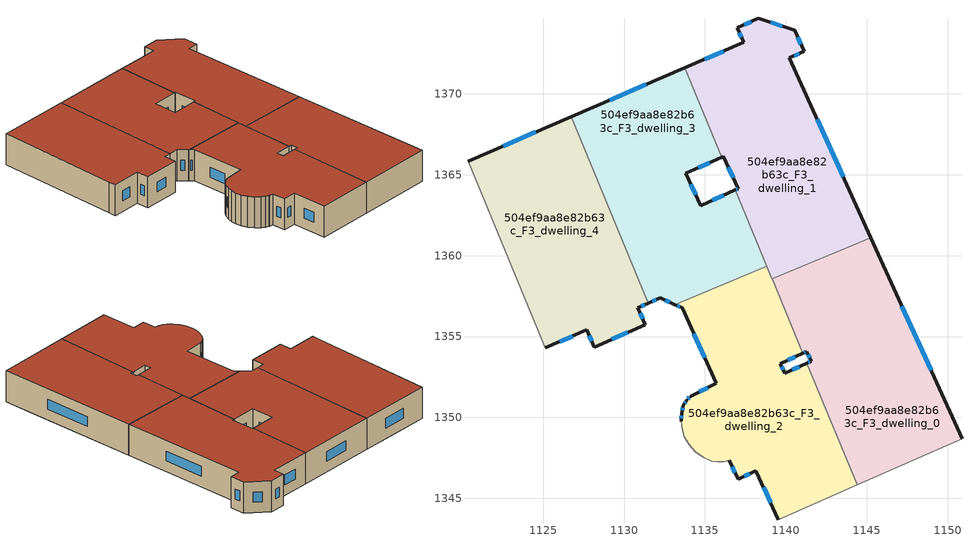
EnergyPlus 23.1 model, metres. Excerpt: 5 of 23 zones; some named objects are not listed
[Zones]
504ef9aa8e82b63c_F3_dwelling_0
 floor to 504ef9aa8e82b63c_F2_dwelling_4 (EU_floor_Construction): 1149.79,1351.12 1150.89,1348.69 1144.85,1346.03 1142.02,1351.62 1141.3,1353.36 1141.56,1353.48 1141.29,1354.07 1141.05,1353.96 1139.14,1358.58 1141.02,1359.36 z9
 floor to 504ef9aa8e82b63c_F2_dwelling_3 (EU_floor_Construction): 1142.02,1351.62 1144.85,1346.03 1144.41,1345.84 z9
 floor to 504ef9aa8e82b63c_F2_dwelling_5 (EU_floor_Construction): 1145.26,1361.11 1149.79,1351.12 1141.02,1359.36 z9
 wall outside (EU_wall_Construction): 1141.05,1353.96 1141.29,1354.07 1141.56,1353.48 1141.3,1353.36 / 1150.89,1348.69 1145.26,1361.11 z9:12
 wall adiabatic (EU_wall_Construction): 1144.41,1345.84 1150.89,1348.69 z9:12
 wall to 504ef9aa8e82b63c_F3_dwelling_2 (EU_wall_Construction): 1141.3,1353.36 1144.41,1345.84 / 1139.14,1358.58 1141.05,1353.96 z9:12
 wall to 504ef9aa8e82b63c_F3_dwelling_1 (EU_wall_Construction): 1145.26,1361.11 1139.14,1358.58 z9:12
 window (EU_Window_Construction): 1141.47,1353.44 1141.39,1353.4 / 1141.39,1353.87 1141.47,1353.68 / 1141.13,1353.99 1141.21,1354.03 / 1148.97,1352.92 1147.17,1356.88 z10.02:10.98
 roof outside (EU_roof_Construction): 1150.89,1348.69 1145.26,1361.11 1139.14,1358.58 1141.05,1353.96 1141.29,1354.07 1141.56,1353.48 1141.3,1353.36 1144.41,1345.84 z12
504ef9aa8e82b63c_F3_dwelling_1
 floor to 504ef9aa8e82b63c_F2_dwelling_0 (EU_floor_Construction): 1140.54,1373.92 1141.13,1372.63 1140.22,1372.21 1141.02,1370.44 1136.39,1365.6 1136.15,1366.13 1136.04,1366.09 1133.76,1371.61 1137.39,1373.17 1136.99,1374.09 1138.3,1374.66 z9
 floor to 504ef9aa8e82b63c_F2_dwelling_5 (EU_floor_Construction): 1141.02,1370.44 1145.26,1361.11 1141.41,1359.52 1136.88,1364.06 1137.05,1364.14 1136.39,1365.6 z9; 1137.42,1362.75 1136.88,1364.06 1141.41,1359.52 1141.02,1359.36 z9
 floor to 504ef9aa8e82b63c_F2_dwelling_4 (EU_floor_Construction): 1141.02,1359.36 1139.14,1358.58 1137.42,1362.75 z9
 wall outside (EU_wall_Construction): 1145.26,1361.11 1140.22,1372.21 1141.13,1372.63 1140.54,1373.92 1138.3,1374.66 1136.99,1374.09 1137.39,1373.17 1133.76,1371.61 / 1136.04,1366.09 1136.15,1366.13 1137.05,1364.14 1136.88,1364.06 z9:12
 wall to 504ef9aa8e82b63c_F3_dwelling_3 (EU_wall_Construction): 1133.76,1371.61 1136.04,1366.09 / 1136.88,1364.06 1138.83,1359.33 z9:12
 wall to 504ef9aa8e82b63c_F3_dwelling_2 (EU_wall_Construction): 1138.83,1359.33 1139.14,1358.58 z9:12
 window (EU_Window_Construction): 1140.93,1373.07 1140.74,1373.48 / 1140.53,1372.36 1140.82,1372.49 / 1143.54,1364.89 1141.93,1368.44 / 1136.99,1364.11 1136.94,1364.09 / 1136.45,1365.46 1136.74,1364.82 / 1136.16,1372.64 1134.99,1372.14 / 1137.13,1373.78 1137.25,1373.48 / 1137.85,1374.47 1137.43,1374.28 / 1139.78,1374.17 1139.06,1374.41 z10.02:10.98
 roof outside (EU_roof_Construction): 1145.26,1361.11 1140.22,1372.21 1141.13,1372.63 1140.54,1373.92 1138.3,1374.66 1136.99,1374.09 1137.39,1373.17 1133.76,1371.61 1136.04,1366.09 1136.15,1366.13 1137.05,1364.14 1136.88,1364.06 1139.14,1358.58 z12
504ef9aa8e82b63c_F3_dwelling_2
 floor to 504ef9aa8e82b63c_F2_dwelling_3 (EU_floor_Construction): 1138.24,1359.08 1140.88,1353.88 1139.65,1353.33 1139.92,1352.73 1141.17,1353.3 1142.02,1351.62 1144.41,1345.84 1139.52,1343.69 1138.15,1346.7 1137.04,1346.19 1136.57,1347.17 1136.56,1347.2 1136.49,1347.34 1136.17,1347.27 1136.13,1347.26 1135.77,1347.25 1135.41,1347.3 1134.88,1347.53 1134.41,1347.87 1134.02,1348.3 1133.73,1348.8 1133.59,1349.27 1133.53,1349.77 1133.55,1350.27 1133.67,1350.76 1133.87,1351.07 1134.11,1351.32 1135.58,1352.04 1135.61,1351.97 1135.96,1352.07 1136.37,1352.27 1136.38,1352.18 1136.53,1352.22 1136.01,1358.16 z9
 floor to 504ef9aa8e82b63c_F2_dwelling_4 (EU_floor_Construction): 1141.3,1353.36 1142.02,1351.62 1141.17,1353.3 z9; 1138.83,1359.33 1141.05,1353.96 1140.88,1353.88 1138.24,1359.08 z9
 floor to 504ef9aa8e82b63c_F2_dwelling_2 (EU_floor_Construction): 1136.01,1358.16 1136.53,1352.22 1136.38,1352.18 1136.37,1352.27 1135.96,1352.07 1135.61,1351.97 1135.58,1352.04 1135.71,1352.11 1133.59,1356.77 1133.14,1356.98 z9
 wall outside (EU_wall_Construction): 1141.3,1353.36 1139.92,1352.73 1139.65,1353.33 1141.05,1353.96 / 1136.49,1347.34 1137.04,1346.19 1138.15,1346.7 1139.53,1343.69 / 1133.14,1356.98 1133.59,1356.77 1135.71,1352.11 1134.11,1351.32 1133.87,1351.07 1133.67,1350.76 1133.55,1350.27 1133.53,1349.77 z9:12
 wall adiabatic (EU_wall_Construction): 1139.53,1343.69 1144.41,1345.84 / 1133.53,1349.77 1133.59,1349.27 1133.73,1348.8 1134.02,1348.3 1134.41,1347.87 1134.88,1347.53 1135.41,1347.3 1135.77,1347.25 1136.14,1347.26 1136.17,1347.27 1136.49,1347.34 z9:12
 wall to 504ef9aa8e82b63c_F3_dwelling_3 (EU_wall_Construction): 1138.83,1359.33 1133.14,1356.98 z9:12
 window (EU_Window_Construction): 1139.83,1352.93 1139.74,1353.12 / 1140.83,1353.15 1140.39,1352.95 / 1138.62,1345.68 1139.06,1344.71 / 1137.42,1346.37 1137.77,1346.53 / 1136.68,1346.95 1136.85,1346.58 / 1133.54,1350.1 1133.54,1349.94 / 1133.63,1350.6 1133.59,1350.44 / 1133.8,1350.96 1133.74,1350.87 / 1134.03,1351.23 1133.95,1351.15 / 1135.17,1351.84 1134.66,1351.59 / 1134.31,1355.18 1134.99,1353.69 / 1133.29,1356.91 1133.44,1356.84 / 1140.13,1353.54 1140.57,1353.74 z10.02:10.98
 roof outside (EU_roof_Construction): 1144.41,1345.84 1141.3,1353.36 1139.92,1352.73 1139.65,1353.33 1141.05,1353.96 1138.83,1359.33 1133.14,1356.98 1133.59,1356.77 1135.71,1352.11 1134.11,1351.32 1133.87,1351.07 1133.67,1350.76 1133.55,1350.27 1133.53,1349.77 1133.59,1349.27 1133.73,1348.8 1134.02,1348.3 1134.41,1347.87 1134.88,1347.53 1135.41,1347.3 1135.77,1347.25 1136.14,1347.26 1136.17,1347.27 1136.49,1347.34 1137.04,1346.19 1138.15,1346.7 1139.53,1343.69 z12
504ef9aa8e82b63c_F3_dwelling_3
 floor to 504ef9aa8e82b63c_F2_dwelling_0 (EU_floor_Construction): 1133.76,1371.61 1136.04,1366.09 1133.82,1365.08 1133.89,1364.95 1127.67,1366.29 1126.72,1368.58 z9
 floor to 504ef9aa8e82b63c_F2_dwelling_1 (EU_floor_Construction): 1133.89,1364.95 1134.38,1363.87 1129.95,1360.77 1127.67,1366.29 z9
 floor to 504ef9aa8e82b63c_F2_dwelling_4 (EU_floor_Construction): 1137.42,1362.75 1138.83,1359.33 1138.24,1359.08 1135.93,1363.63 1136.3,1363.8 z9
 floor to 504ef9aa8e82b63c_F2_dwelling_5 (EU_floor_Construction): 1136.88,1364.06 1137.42,1362.75 1136.3,1363.8 z9
 floor to 504ef9aa8e82b63c_F2_dwelling_3 (EU_floor_Construction): 1135.93,1363.63 1135.59,1362.83 1135.54,1363.46 z9; 1135.93,1363.63 1138.24,1359.08 1136.01,1358.16 1135.59,1362.83 z9
 floor to 504ef9aa8e82b63c_F2_dwelling_2 (EU_floor_Construction): 1135.54,1363.46 1135.59,1362.83 1133.14,1356.98 1132.24,1357.39 1131.48,1357.06 1129.95,1360.77 1134.38,1363.87 1134.73,1363.09 z9; 1135.59,1362.83 1136.01,1358.16 1133.14,1356.98 z9
 wall outside (EU_wall_Construction): 1136.88,1364.06 1134.73,1363.09 1133.82,1365.08 1136.04,1366.09 / 1131.48,1357.06 1132.24,1357.39 1133.14,1356.98 / 1133.76,1371.61 1126.72,1368.58 z9:12
 wall to 504ef9aa8e82b63c_F3_dwelling_4 (EU_wall_Construction): 1126.72,1368.58 1131.48,1357.06 z9:12
 window (EU_Window_Construction): 1136.15,1363.73 1135.46,1363.42 / 1132.54,1357.25 1132.83,1357.12 / 1131.74,1357.17 1131.98,1357.27 / 1131.36,1370.58 1129.12,1369.61 / 1134.58,1365.43 1135.29,1365.75 / 1134.42,1363.77 1134.13,1364.41 z10.02:10.98
 roof outside (EU_roof_Construction): 1138.83,1359.33 1136.88,1364.06 1134.73,1363.09 1133.82,1365.08 1136.04,1366.09 1133.76,1371.61 1126.72,1368.58 1131.48,1357.06 1132.24,1357.39 1133.14,1356.98 z12
504ef9aa8e82b63c_F3_dwelling_4
 floor to 504ef9aa8e82b63c_F2_dwelling_0 (EU_floor_Construction): 1126.79,1368.41 1127.67,1366.29 1123.67,1367.16 z9; 1126.72,1368.58 1126.79,1368.41 1123.67,1367.16 1123.51,1367.19 z9
 floor to 504ef9aa8e82b63c_F2_dwelling_2 (EU_floor_Construction): 1129.95,1360.77 1131.48,1357.06 1130.86,1356.78 1131.32,1355.73 1128.15,1354.35 1127.69,1355.41 1125.14,1354.29 1124.87,1354.9 1124.13,1356.69 z9
 floor to 504ef9aa8e82b63c_F2_dwelling_1 (EU_floor_Construction): 1127.67,1366.29 1129.95,1360.77 1124.13,1356.69 1120.35,1365.83 1123.67,1367.16 z9; 1123.67,1367.16 1120.35,1365.83 1123.51,1367.19 z9
 wall outside (EU_wall_Construction): 1125.14,1354.29 1127.69,1355.41 1128.15,1354.35 1131.32,1355.73 1130.86,1356.78 1131.48,1357.06 / 1126.72,1368.58 1120.35,1365.83 z9:12
 wall adiabatic (EU_wall_Construction): 1120.35,1365.83 1124.87,1354.9 1125.14,1354.29 z9:12
 window (EU_Window_Construction): 1127.85,1355.05 1128,1354.71 / 1126.01,1354.67 1126.83,1355.03 / 1124.56,1367.64 1122.52,1366.76 / 1131.07,1356.88 1131.27,1356.96 / 1131.16,1356.09 1131.01,1356.43 / 1129.23,1354.82 1130.24,1355.26 z10.02:10.98
 roof outside (EU_roof_Construction): 1131.32,1355.73 1130.86,1356.78 1131.48,1357.06 1126.72,1368.58 1120.35,1365.83 1124.87,1354.9 1125.14,1354.29 1127.69,1355.41 1128.15,1354.35 z12
[Building]
EU S2 Campaign: North Axis=0; Terrain=City; Solar Distribution=FullExterior
[Site:Location]
Vienna: Latitude=48; Longitude=16.5; Time Zone=1; Elevation=183
[SizingPeriod:WeatherFileDays]
AnnualSizingPeriod: Begin Month=1; Begin Day of Month=1; End Month=12; End Day of Month=31; Day of Week for Start Day=Monday; Use Weather File Daylight Saving Period=No; Use Weather File Rain and Snow Indicators=No
[MATERIAL]
EU_InternalMass_Material: Roughness=MediumRough; Thickness=0.1; Conductivity=1; Density=1800; Specific Heat=900; Thermal Absorptance=0.9; Solar Absorptance=0.7; Visible Absorptance=0.7
[MATERIAL:NOMASS] Roughness=MediumRough; Thermal Absorptance=0.9; Solar Absorptance=0.7; Visible Absorptance=0.7
Name | Thermal Resistance
EU_wall_NoMass | 0.942466
EU_roof_NoMass | 0.551687
EU_floor_NoMass | 0.66527
[WINDOWMATERIAL:SIMPLEGLAZINGSYSTEM]
EU_Window_SimpleGlazing: UFactor=2.03367; Solar Heat Gain Coefficient=0.65; Visible Transmittance=0.65
[CONSTRUCTION]
EU_wall_Construction: EU_wall_NoMass
EU_roof_Construction: EU_roof_NoMass
EU_floor_Construction: EU_floor_NoMass
EU_Window_Construction: EU_Window_SimpleGlazing
EU_InternalMass_Construction: EU_InternalMass_Material
[ZONE] Type=1; Multiplier=1; Ceiling Height=autocalculate; Floor Area=autocalculate; Part of Total Floor Area=Yes
Name | Volume
504ef9aa8e82b63c_F3_dwelling_0 | 280.986
504ef9aa8e82b63c_F3_dwelling_1 | 280.975
504ef9aa8e82b63c_F3_dwelling_2 | 285.697
504ef9aa8e82b63c_F3_dwelling_3 | 285.704
504ef9aa8e82b63c_F3_dwelling_4 | 271.501
[INTERNALMASS] Construction=EU_InternalMass_Construction
Name | Zone or ZoneList | Surface Area
504ef9aa8e82b63c_F3_dwelling_0_EU_InternalMass | 504ef9aa8e82b63c_F3_dwelling_0 | 93.663
504ef9aa8e82b63c_F3_dwelling_1_EU_InternalMass | 504ef9aa8e82b63c_F3_dwelling_1 | 93.6613
504ef9aa8e82b63c_F3_dwelling_2_EU_InternalMass | 504ef9aa8e82b63c_F3_dwelling_2 | 95.2335
504ef9aa8e82b63c_F3_dwelling_3_EU_InternalMass | 504ef9aa8e82b63c_F3_dwelling_3 | 95.2346
504ef9aa8e82b63c_F3_dwelling_4_EU_InternalMass | 504ef9aa8e82b63c_F3_dwelling_4 | 90.5011
[OTHEREQUIPMENT] Fuel Type=Electricity; Design Level Calculation Method=Watts/Area; Power per Zone Floor Area=1; Fraction Latent=0; Fraction Radiant=0; Fraction Lost=0; Carbon Dioxide Generation Rate=0; EndUse Subcategory=EU_Step8_InternalGains
Name | Zone or ZoneList or Space or SpaceList | Schedule
EU_Step8_InternalGain_504ef9aa8e82b63c_F3_dwelling_0_f000 | 504ef9aa8e82b63c_F3_dwelling_0 | EU_Step8_GainSchedule_504ef9aa8e82b63c_F3_dwelling_0_f000
EU_Step8_InternalGain_504ef9aa8e82b63c_F3_dwelling_1_f000 | 504ef9aa8e82b63c_F3_dwelling_1 | EU_Step8_GainSchedule_504ef9aa8e82b63c_F3_dwelling_1_f000
EU_Step8_InternalGain_504ef9aa8e82b63c_F3_dwelling_2_f000 | 504ef9aa8e82b63c_F3_dwelling_2 | EU_Step8_GainSchedule_504ef9aa8e82b63c_F3_dwelling_2_f000
EU_Step8_InternalGain_504ef9aa8e82b63c_F3_dwelling_3_f000 | 504ef9aa8e82b63c_F3_dwelling_3 | EU_Step8_GainSchedule_504ef9aa8e82b63c_F3_dwelling_3_f000
EU_Step8_InternalGain_504ef9aa8e82b63c_F3_dwelling_4_f000 | 504ef9aa8e82b63c_F3_dwelling_4 | EU_Step8_GainSchedule_504ef9aa8e82b63c_F3_dwelling_4_f000
[ZONEVENTILATION:DESIGNFLOWRATE] Schedule=EU_AlwaysOn; Design Flow Rate Calculation Method=AirChanges/Hour; Air Changes per Hour=0.530523; Ventilation Type=Natural; Fan Pressure Rise=0; Fan Total Efficiency=1; Constant Term Coefficient=1; Temperature Term Coefficient=0; Velocity Term Coefficient=0; Velocity Squared Term Coefficient=0; Minimum Indoor Temperature=-100; Maximum Indoor Temperature=100; Delta Temperature=-100; Minimum Outdoor Temperature=-100; Maximum Outdoor Temperature=100; Maximum Wind Speed=40
Name | Zone or ZoneList or Space or SpaceList
EU_ConstantAir_504ef9aa8e82b63c_F3_dwelling_0 | 504ef9aa8e82b63c_F3_dwelling_0
EU_ConstantAir_504ef9aa8e82b63c_F3_dwelling_1 | 504ef9aa8e82b63c_F3_dwelling_1
EU_ConstantAir_504ef9aa8e82b63c_F3_dwelling_2 | 504ef9aa8e82b63c_F3_dwelling_2
EU_ConstantAir_504ef9aa8e82b63c_F3_dwelling_3 | 504ef9aa8e82b63c_F3_dwelling_3
EU_ConstantAir_504ef9aa8e82b63c_F3_dwelling_4 | 504ef9aa8e82b63c_F3_dwelling_4
[HVACTEMPLATE:ZONE:IDEALLOADSAIRSYSTEM] System Availability Schedule=EU_AlwaysOn; Maximum Heating Supply Air Temperature=50; Minimum Cooling Supply Air Temperature=13; Maximum Heating Supply Air Humidity Ratio=0.0156; Minimum Cooling Supply Air Humidity Ratio=0.0077; Heating Limit=NoLimit; Cooling Limit=NoLimit; Heating Availability Schedule=EU_AlwaysOn; Cooling Availability Schedule=EU_CoolingOff; Dehumidification Control Type=ConstantSensibleHeatRatio; Cooling Sensible Heat Ratio=0.7; Dehumidification Setpoint=60; Humidification Control Type=None; Humidification Setpoint=30; Outdoor Air Method=None; Outdoor Air Flow Rate per Person=0.00944; Outdoor Air Flow Rate per Zone Floor Area=0; Outdoor Air Flow Rate per Zone=0; Demand Controlled Ventilation Type=None; Outdoor Air Economizer Type=NoEconomizer; Heat Recovery Type=None; Sensible Heat Recovery Effectiveness=0.7; Latent Heat Recovery Effectiveness=0.65
Name | Template Thermostat
504ef9aa8e82b63c_F3_dwelling_0 | EU_HeatOnly_504ef9aa8e82b63c_F3_dwelling_0
504ef9aa8e82b63c_F3_dwelling_1 | EU_HeatOnly_504ef9aa8e82b63c_F3_dwelling_1
504ef9aa8e82b63c_F3_dwelling_2 | EU_HeatOnly_504ef9aa8e82b63c_F3_dwelling_2
504ef9aa8e82b63c_F3_dwelling_3 | EU_HeatOnly_504ef9aa8e82b63c_F3_dwelling_3
504ef9aa8e82b63c_F3_dwelling_4 | EU_HeatOnly_504ef9aa8e82b63c_F3_dwelling_4
[SIZING:ZONE] Zone Cooling Design Supply Air Temperature Input Method=SupplyAirTemperature; Zone Cooling Design Supply Air Temperature=13; Zone Heating Design Supply Air Temperature Input Method=SupplyAirTemperature; Zone Heating Design Supply Air Temperature=50; Zone Cooling Design Supply Air Humidity Ratio=0.008; Zone Heating Design Supply Air Humidity Ratio=0.008; Cooling Design Air Flow Method=DesignDay; Cooling Design Air Flow Rate=0; Cooling Minimum Air Flow per Zone Floor Area=0.000762; Cooling Minimum Air Flow=0; Cooling Minimum Air Flow Fraction=0.2; Heating Design Air Flow Method=DesignDay; Heating Design Air Flow Rate=0; Heating Maximum Air Flow per Zone Floor Area=0.002032; Heating Maximum Air Flow=0.141576; Heating Maximum Air Flow Fraction=0.3; Account for Dedicated Outdoor Air System=No; Dedicated Outdoor Air System Control Strategy=NeutralSupplyAir; Dedicated Outdoor Air Low Setpoint Temperature for Design=autosize; Dedicated Outdoor Air High Setpoint Temperature for Design=autosize; Zone Load Sizing Method=Sensible Load Only No Latent Load; Zone Latent Cooling Design Supply Air Humidity Ratio Input Method=HumidityRatioDifference; Zone Cooling Design Supply Air Humidity Ratio Difference=0.005; Zone Latent Heating Design Supply Air Humidity Ratio Input Method=HumidityRatioDifference; Zone Humidification Design Supply Air Humidity Ratio Difference=0.005
504ef9aa8e82b63c_F3_dwelling_0; 504ef9aa8e82b63c_F3_dwelling_1; 504ef9aa8e82b63c_F3_dwelling_2; 504ef9aa8e82b63c_F3_dwelling_3; 504ef9aa8e82b63c_F3_dwelling_4
[SCHEDULE:CONSTANT]
Name | Hourly Value
EU_AlwaysOn | 1
EU_CoolingOff | 0
[SCHEDULE:FILE] Column Number=1; Rows to Skip at Top=0; Number of Hours of Data=8760; Column Separator=Comma; Interpolate to Timestep=No; Minutes per Item=60; Adjust Schedule for Daylight Savings=Yes
Name | File
EU_Step8_GainSchedule_504ef9aa8e82b63c_F3_dwelling_0_f000 | ../../schedules/504ef9aa8e82b63c/504ef9aa8e82b63c_F3_dwelling_0_f000_gain.csv
EU_Step8_GainSchedule_504ef9aa8e82b63c_F3_dwelling_1_f000 | ../../schedules/504ef9aa8e82b63c/504ef9aa8e82b63c_F3_dwelling_1_f000_gain.csv
EU_Step8_GainSchedule_504ef9aa8e82b63c_F3_dwelling_2_f000 | ../../schedules/504ef9aa8e82b63c/504ef9aa8e82b63c_F3_dwelling_2_f000_gain.csv
EU_Step8_GainSchedule_504ef9aa8e82b63c_F3_dwelling_3_f000 | ../../schedules/504ef9aa8e82b63c/504ef9aa8e82b63c_F3_dwelling_3_f000_gain.csv
EU_Step8_GainSchedule_504ef9aa8e82b63c_F3_dwelling_4_f000 | ../../schedules/504ef9aa8e82b63c/504ef9aa8e82b63c_F3_dwelling_4_f000_gain.csv
